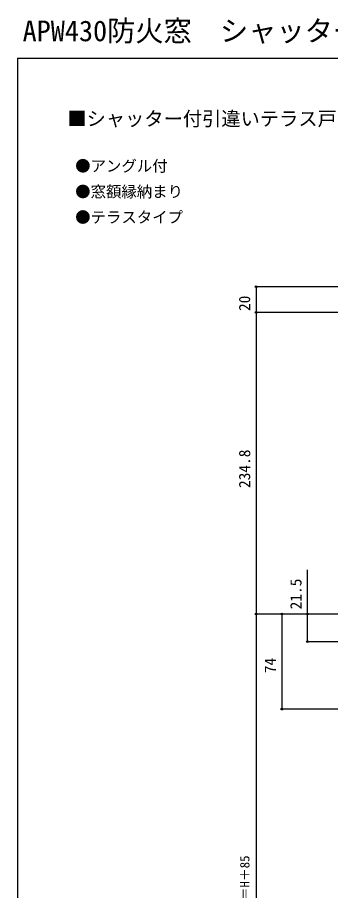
# Model space of a CAD drawing. Units: millimetres, scale not verified. Extents: x -525 to 525, y -783 to 779.
# Drawn here: x -525 to -281, y 99 to 779 of the extents above; entities that cross this region are included whole.
import ezdxf
from ezdxf.enums import TextEntityAlignment as Align

# ---------------------------------------------------------------- set-up
doc = ezdxf.new("R2010")
doc.units = ezdxf.units.MM
doc.header["$LTSCALE"] = 4
for name, color, linetype in [('0-1_USER1', 3, 'Continuous'), ('0-7_YKK_D', 6, 'Continuous'), ('0-8_YKK_ZWAK', 7, 'Continuous')]:
    doc.layers.add(name, color=color, linetype=linetype)
doc.styles.add('ＭＳ ゴシック', font='')
doc.styles.get('ＭＳ ゴシック').set_extended_font_data('MS Gothic')

msp = doc.modelspace()

# ---------------------------------------------------------------- linework, layer by layer
at = {"layer": '0-7_YKK_D'}
for p, q in [((-101.699, 569.074), (-340, 569.074)), ((-339, 569.074), (-339, 549.076)), ((-282, 549.076), (-340, 549.076)), ((-100.399, 549.074), (-340, 549.074)), ((-339, 549.074), (-339, 314.279)), ((-282, 314.279), (-340, 314.279)), ((-282, 314.279), (-340, 314.279)), ((-339, 314.279), (-339, -120.726)), ((-282, 314.279), (-320, 314.279)), ((-319, 314.279), (-319, 240.275)), ((-268.5, 314.279), (-300, 314.279)), ((-100.997, 292.774), (-300, 292.774)), ((-233.896, 240.275), (-320, 240.275))]:
    msp.add_line(p, q, dxfattribs=at)
msp.add_lwpolyline([(-299, 292.774), (-299, 314.279), (-299, 348.783)], dxfattribs=at)
for centre in [(-339, 569.074), (-339, 549.076), (-339, 549.074), (-339, 314.279), (-339, 314.279), (-319, 314.279), (-299, 314.279), (-299, 292.774), (-319, 240.275)]:
    msp.add_circle(centre, 0.637, dxfattribs=at)
at = {"layer": '0-8_YKK_ZWAK'}
for q in [(-525, -782.9), (525, 747.1)]:
    msp.add_line((-525, 747.1), q, dxfattribs=at)

# ---------------------------------------------------------------- texts
at = {"layer": '0-1_USER1', "style": 'ＭＳ ゴシック'}
for s, height, p in [('APW430防火窓  シャッター付引違いテラス戸', 16.13, (-520.962, 755.405)), ('■シャッター付引違いテラス戸 非常用進入口対応サイズ仕様 手動シャッターGR 外部ハンドル付座板仕様', 11, (-486.153, 691.145)), ('●アングル付', 8.798, (-480, 656.1)), ('●窓額縁納まり', 8.798, (-480, 636.1)), ('●テラスタイプ', 8.798, (-480, 616.193))]:
    msp.add_text(s, height=height, dxfattribs=at).set_placement(p, align=Align.BOTTOM_LEFT)
at = {"layer": '0-7_YKK_D', "style": 'ＭＳ ゴシック'}
for s, height, p in [('20', 8.798, (-341, 550.211)), ('234.8', 8.798, (-341, 412.415)), ('21.5', 8.798, (-301, 317.943)), ('74', 8.798, (-321, 268.243)), ('シャッターh＝H＋85', 7.331, (-342.023, 36.407))]:
    msp.add_text(s, height=height, rotation=90, dxfattribs=at).set_placement(p, align=Align.BOTTOM_LEFT)

doc.saveas('drawing.dxf')
